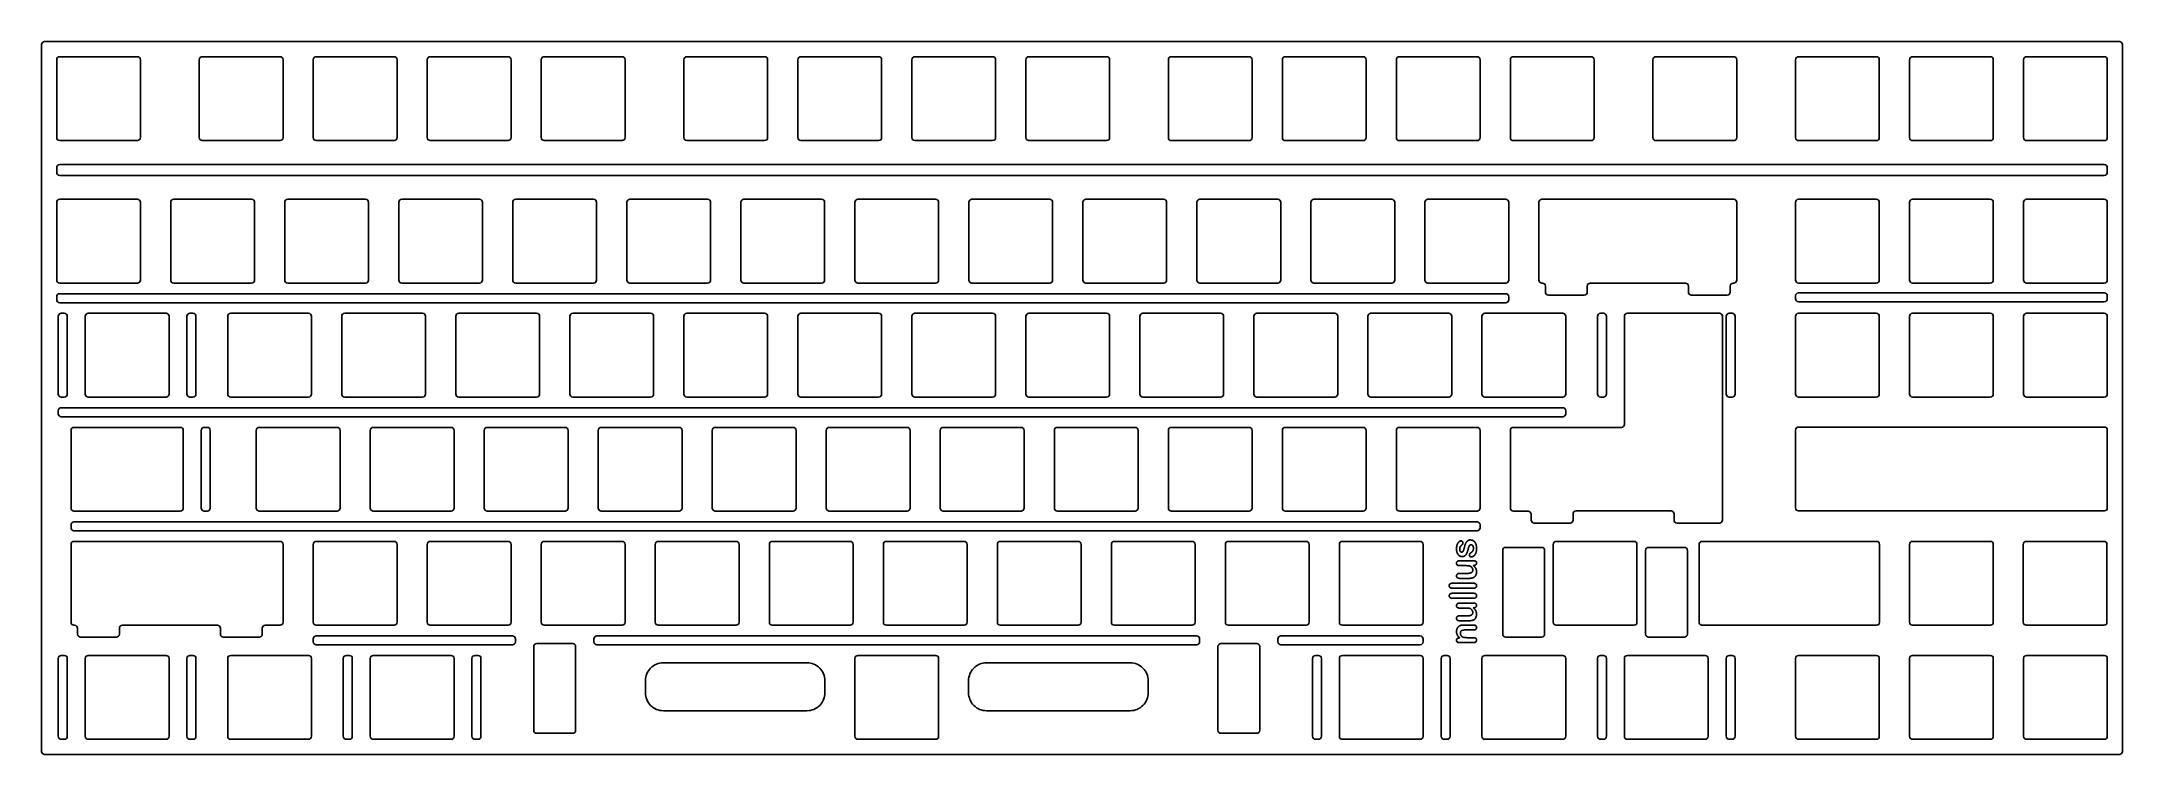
# Model space of a CAD drawing. Header units: millimetres. Extents: x 0 to 348, y -124 to -5.
import ezdxf

# ---------------------------------------------------------------- set-up
doc = ezdxf.new("R2010")
doc.units = ezdxf.units.MM
doc.layers.get('0').update_dxf_attribs({"linetype": 'CONTINUOUS'})

msp = doc.modelspace()

# ---------------------------------------------------------------- linework, layer by layer
for p, q in [((2.52, -7.79), (2.52, -20.79)), ((3.02, -7.29), (16.02, -7.29)), ((16.52, -7.79), (16.52, -20.79)), ((26.34, -7.79), (26.34, -20.79)), ((26.84, -7.29), (39.84, -7.29)), ((40.34, -7.79), (40.34, -20.79)), ((45.39, -7.79), (45.39, -20.79)), ((45.89, -7.29), (58.89, -7.29)), ((59.39, -7.79), (59.39, -20.79)), ((64.44, -7.79), (64.44, -20.79)), ((64.94, -7.29), (77.94, -7.29)), ((78.44, -7.79), (78.44, -20.79)), ((83.49, -7.79), (83.49, -20.79)), ((83.99, -7.29), (96.99, -7.29)), ((97.49, -7.79), (97.49, -20.79)), ((107.3, -7.79), (107.3, -20.79)), ((107.8, -7.29), (120.8, -7.29)), ((121.3, -7.79), (121.3, -20.79)), ((126.35, -7.79), (126.35, -20.79)), ((126.85, -7.29), (139.85, -7.29)), ((140.35, -7.79), (140.35, -20.79)), ((145.4, -7.79), (145.4, -20.79)), ((145.9, -7.29), (158.9, -7.29)), ((159.4, -7.79), (159.4, -20.79)), ((164.45, -7.79), (164.45, -20.79)), ((164.95, -7.29), (177.95, -7.29)), ((178.45, -7.79), (178.45, -20.79)), ((3.02, -21.29), (16.02, -21.29)), ((26.84, -21.29), (39.84, -21.29)), ((45.89, -21.29), (58.89, -21.29)), ((64.94, -21.29), (77.94, -21.29)), ((83.99, -21.29), (96.99, -21.29)), ((107.8, -21.29), (120.8, -21.29)), ((126.85, -21.29), (139.85, -21.29)), ((145.9, -21.29), (158.9, -21.29)), ((164.95, -21.29), (177.95, -21.29)), ((250.68, -31.1), (263.68, -31.1)), ((260.2, -31.1), (273.2, -31.1)), ((269.73, -31.1), (282.73, -31.1)), ((250.18, -31.6), (250.18, -44.6)), ((283.23, -31.6), (283.23, -44.6)), ((250.68, -45.1), (250.76, -45.1)), ((258.76, -45.1), (274.64, -45.1)), ((282.64, -45.1), (282.73, -45.1)), ((251.26, -45.6), (251.26, -46.6)), ((251.76, -47.1), (257.76, -47.1)), ((258.26, -45.6), (258.26, -46.6)), ((275.14, -45.6), (275.14, -46.6)), ((275.64, -47.1), (281.64, -47.1)), ((282.14, -45.6), (282.14, -46.6)), ((236.9, -91.48), (239.29, -91.48)), ((237.9, -92.3), (236.9, -92.3)), ((236.9, -93.59), (238.22, -93.59)), ((239.3, -92.25), (239.19, -92.25)), ((235.69, -95.24), (239.26, -95.24)), ((239.26, -96.07), (235.69, -96.07)), ((235.69, -96.92), (239.26, -96.92)), ((238.54, -94.42), (236.9, -94.42)), ((239.26, -97.74), (235.69, -97.74)), ((236.9, -98.56), (239.29, -98.56)), ((237.9, -99.38), (236.9, -99.38)), ((236.9, -100.68), (238.22, -100.68)), ((239.3, -99.34), (239.19, -99.34)), ((238.54, -101.5), (236.9, -101.5)), ((237.73, -102.22), (239.26, -102.22)), ((239.26, -103.04), (237.89, -103.04)), ((236.87, -104.38), (236.97, -104.38)), ((239.26, -105.15), (236.88, -105.15)), ((238.23, -104.33), (239.26, -104.33))]:
    msp.add_line(p, q)
for points in [[(347.66, -123.33), (347.66, -5.26, 0.414214), (347.16, -4.76), (0.5, -4.76, 0.414214), (0, -5.26), (0, -123.33, 0.414214), (0.5, -123.83), (347.16, -123.83, 0.414214)], [(188.26, -20.79, 0.414214), (188.76, -21.29), (201.76, -21.29, 0.414214), (202.26, -20.79), (202.26, -7.79, 0.414214), (201.76, -7.29), (188.76, -7.29, 0.414214), (188.26, -7.79)], [(207.81, -7.29), (220.81, -7.29, -0.414214), (221.31, -7.79), (221.31, -20.79, -0.414214), (220.81, -21.29), (207.81, -21.29, -0.414214), (207.31, -20.79), (207.31, -7.79, -0.414214)], [(226.36, -20.79, 0.414214), (226.86, -21.29), (239.86, -21.29, 0.414214), (240.36, -20.79), (240.36, -7.79, 0.414214), (239.86, -7.29), (226.86, -7.29, 0.414214), (226.36, -7.79)], [(259.41, -7.79, 0.414214), (258.91, -7.29), (245.91, -7.29, 0.414214), (245.41, -7.79), (245.41, -20.79, 0.414214), (245.91, -21.29), (258.91, -21.29, 0.414214), (259.41, -20.79)], [(269.73, -21.29), (282.73, -21.29, 0.414214), (283.23, -20.79), (283.23, -7.79, 0.414214), (282.73, -7.29), (269.73, -7.29, 0.414214), (269.23, -7.79), (269.23, -20.79, 0.414214)], [(293.04, -20.79, 0.414214), (293.54, -21.29), (306.54, -21.29, 0.414214), (307.04, -20.79), (307.04, -7.79, 0.414214), (306.54, -7.29), (293.54, -7.29, 0.414214), (293.04, -7.79)], [(326.09, -7.79), (326.09, -20.79, -0.414214), (325.59, -21.29), (312.59, -21.29, -0.414214), (312.09, -20.79), (312.09, -7.79, -0.414214), (312.59, -7.29), (325.59, -7.29, -0.414214)], [(345.14, -7.79, 0.414214), (344.64, -7.29), (331.64, -7.29, 0.414214), (331.14, -7.79), (331.14, -20.79, 0.414214), (331.64, -21.29), (344.64, -21.29, 0.414214), (345.14, -20.79)], [(3.02, -25.29), (344.64, -25.29, -0.414214), (345.14, -25.79), (345.14, -26.6, -0.414214), (344.64, -27.1), (3.02, -27.1, -0.414214), (2.52, -26.6), (2.52, -25.79, -0.414214)], [(3.02, -31.1, 0.414214), (2.52, -31.6), (2.52, -44.6, 0.414214), (3.02, -45.1), (16.02, -45.1, 0.414214), (16.52, -44.6), (16.52, -31.6, 0.414214), (16.02, -31.1)], [(22.07, -45.1), (35.08, -45.1, 0.414214), (35.58, -44.6), (35.58, -31.6, 0.414214), (35.08, -31.1), (22.07, -31.1, 0.414214), (21.58, -31.6), (21.58, -44.6, 0.414214)], [(54.13, -45.1, 0.414214), (54.62, -44.6), (54.62, -31.6, 0.414214), (54.13, -31.1), (41.12, -31.1, 0.414214), (40.62, -31.6), (40.62, -44.6, 0.414214), (41.12, -45.1)], [(73.67, -31.6, 0.414214), (73.17, -31.1), (60.17, -31.1, 0.414214), (59.68, -31.6), (59.68, -44.6, 0.414214), (60.17, -45.1), (73.17, -45.1, 0.414214), (73.67, -44.6)], [(92.72, -31.6), (92.72, -44.6, -0.414214), (92.22, -45.1), (79.22, -45.1, -0.414214), (78.72, -44.6), (78.72, -31.6, -0.414214), (79.22, -31.1), (92.22, -31.1, -0.414214)], [(111.78, -31.6, 0.414214), (111.28, -31.1), (98.28, -31.1, 0.414214), (97.78, -31.6), (97.78, -44.6, 0.414214), (98.28, -45.1), (111.28, -45.1, 0.414214), (111.78, -44.6)], [(117.33, -31.1), (130.32, -31.1, -0.414214), (130.82, -31.6), (130.82, -44.6, -0.414214), (130.32, -45.1), (117.33, -45.1, -0.414214), (116.83, -44.6), (116.83, -31.6, -0.414214)], [(149.88, -31.6), (149.88, -44.6, -0.414214), (149.38, -45.1), (136.38, -45.1, -0.414214), (135.88, -44.6), (135.88, -31.6, -0.414214), (136.38, -31.1), (149.38, -31.1, -0.414214)], [(154.93, -31.6), (154.93, -44.6, 0.414214), (155.43, -45.1), (168.43, -45.1, 0.414214), (168.93, -44.6), (168.93, -31.6, 0.414214), (168.43, -31.1), (155.43, -31.1, 0.414214)], [(187.97, -31.6), (187.97, -44.6, -0.412527), (187.48, -45.1), (174.48, -45.1, -0.414214), (173.98, -44.6), (173.98, -31.6, -0.414214), (174.48, -31.1), (187.47, -31.1, -0.414214)], [(193.03, -31.6), (193.03, -44.6, 0.414214), (193.53, -45.1), (206.53, -45.1, 0.414214), (207.03, -44.6), (207.03, -31.6, 0.414214), (206.53, -31.1), (193.53, -31.1, 0.414214)], [(226.08, -31.6), (226.08, -44.6, -0.414214), (225.58, -45.1), (212.57, -45.1, -0.414214), (212.07, -44.6), (212.07, -31.6, -0.414214), (212.57, -31.1), (225.58, -31.1, -0.414214)], [(244.63, -45.1, 0.414214), (245.13, -44.6), (245.13, -31.6, 0.414214), (244.63, -31.1), (231.62, -31.1, 0.414214), (231.12, -31.6), (231.12, -44.6, 0.414214), (231.62, -45.1)], [(293.04, -44.6, 0.414214), (293.54, -45.1), (306.54, -45.1, 0.414214), (307.04, -44.6), (307.04, -31.6, 0.414214), (306.54, -31.1), (293.54, -31.1, 0.414214), (293.04, -31.6)], [(312.09, -31.6), (312.09, -44.6, 0.414214), (312.59, -45.1), (325.59, -45.1, 0.414214), (326.09, -44.6), (326.09, -31.6, 0.414214), (325.59, -31.1), (312.59, -31.1, 0.414214)], [(345.14, -31.6), (345.14, -44.6, -0.414214), (344.64, -45.1), (331.64, -45.1, -0.414214), (331.14, -44.6), (331.14, -31.6, -0.414214), (331.64, -31.1), (344.64, -31.1, -0.414214)], [(245.13, -47.37), (245.13, -47.88, -0.414214), (244.63, -48.38), (3.02, -48.38, -0.414214), (2.52, -47.88), (2.52, -47.37, -0.414214), (3.02, -46.88), (244.63, -46.88, -0.414214)], [(293.04, -47.72), (293.04, -47.22, -0.414214), (293.54, -46.72), (344.64, -46.72, -0.414214), (345.14, -47.22), (345.14, -47.72, -0.414214), (344.64, -48.22), (293.54, -48.22, -0.414214)], [(4.29, -50.65), (4.29, -63.65, -0.414214), (3.79, -64.15), (3.29, -64.15, -0.414214), (2.79, -63.65), (2.79, -50.65, -0.414214), (3.29, -50.15), (3.79, -50.15, -0.414214)], [(7.79, -50.15, 0.414214), (7.29, -50.65), (7.29, -63.65, 0.414214), (7.79, -64.15), (20.79, -64.15, 0.414214), (21.29, -63.65), (21.29, -50.65, 0.414214), (20.79, -50.15)], [(24.79, -50.15, 0.414214), (24.29, -50.65), (24.29, -63.65, 0.414214), (24.79, -64.15), (25.29, -64.15, 0.414214), (25.79, -63.65), (25.79, -50.65, 0.414214), (25.29, -50.15)], [(31.1, -50.65), (31.1, -63.65, 0.414214), (31.6, -64.15), (44.6, -64.15, 0.414214), (45.1, -63.65), (45.1, -50.65, 0.414214), (44.6, -50.15), (31.6, -50.15, 0.414214)], [(63.65, -64.15, 0.414214), (64.15, -63.65), (64.15, -50.65, 0.414214), (63.65, -50.15), (50.65, -50.15, 0.414214), (50.15, -50.65), (50.15, -63.65, 0.414214), (50.65, -64.15)], [(69.2, -63.65, 0.414214), (69.7, -64.15), (82.7, -64.15, 0.414214), (83.2, -63.65), (83.2, -50.65, 0.414214), (82.7, -50.15), (69.7, -50.15, 0.414214), (69.2, -50.65)], [(88.25, -63.65, 0.414214), (88.75, -64.15), (101.75, -64.15, 0.414214), (102.25, -63.65), (102.25, -50.65, 0.414214), (101.75, -50.15), (88.75, -50.15, 0.414214), (88.25, -50.65)], [(107.8, -64.15), (120.8, -64.15, 0.414214), (121.3, -63.65), (121.3, -50.65, 0.414214), (120.8, -50.15), (107.8, -50.15, 0.414214), (107.3, -50.65), (107.3, -63.65, 0.414214)], [(126.85, -50.15), (139.85, -50.15, -0.414214), (140.35, -50.65), (140.35, -63.65, -0.414214), (139.85, -64.15), (126.85, -64.15, -0.414214), (126.35, -63.65), (126.35, -50.65, -0.414214)], [(158.9, -64.15, 0.414214), (159.4, -63.65), (159.4, -50.65, 0.414214), (158.9, -50.15), (145.9, -50.15, 0.414214), (145.4, -50.65), (145.4, -63.65, 0.414214), (145.9, -64.15)], [(177.95, -64.15, 0.414214), (178.45, -63.65), (178.45, -50.65, 0.414214), (177.95, -50.15), (164.95, -50.15, 0.414214), (164.45, -50.65), (164.45, -63.65, 0.414214), (164.95, -64.15)], [(183.5, -63.65, 0.414214), (184, -64.15), (197, -64.15, 0.414214), (197.5, -63.65), (197.5, -50.65, 0.414214), (197, -50.15), (184, -50.15, 0.414214), (183.5, -50.65)], [(216.05, -64.15, 0.414214), (216.55, -63.65), (216.55, -50.65, 0.414214), (216.05, -50.15), (203.05, -50.15, 0.414214), (202.55, -50.65), (202.55, -63.65, 0.414214), (203.05, -64.15)], [(222.1, -64.15), (235.1, -64.15, 0.414214), (235.6, -63.65), (235.6, -50.65, 0.414214), (235.1, -50.15), (222.1, -50.15, 0.414214), (221.6, -50.65), (221.6, -63.65, 0.414214)], [(240.65, -63.65, 0.414214), (241.15, -64.15), (254.15, -64.15, 0.414214), (254.65, -63.65), (254.65, -50.65, 0.414214), (254.15, -50.15), (241.15, -50.15, 0.414214), (240.65, -50.65)], [(272.76, -84.7, 0.414214), (273.26, -85.2), (280.34, -85.2, 0.414214), (280.84, -84.7), (280.85, -50.65, 0.414266), (280.35, -50.15), (264.96, -50.15, 0.414214), (264.46, -50.65), (264.46, -68.7, -0.414214), (263.96, -69.2), (245.91, -69.2, 0.414214), (245.41, -69.7), (245.41, -82.7, 0.414214), (245.91, -83.2), (248.38, -83.2, -0.414214), (248.88, -83.7), (248.88, -84.7, 0.414214), (249.38, -85.2), (255.38, -85.2, 0.414214), (255.88, -84.7), (255.88, -83.67, -0.414205), (256.38, -83.17), (272.26, -83.17, -0.414223), (272.76, -83.67)], [(260.46, -64.15), (260.96, -64.15, 0.414214), (261.46, -63.65), (261.46, -50.65, 0.414214), (260.96, -50.15), (260.46, -50.15, 0.414214), (259.96, -50.65), (259.96, -63.65, 0.414214)], [(281.96, -64.15), (282.46, -64.15, 0.414214), (282.96, -63.65), (282.96, -50.65, 0.414214), (282.46, -50.15), (281.96, -50.15, 0.414214), (281.46, -50.65), (281.46, -63.65, 0.414214)], [(307.04, -50.65), (307.04, -63.65, -0.414214), (306.54, -64.15), (293.54, -64.15, -0.414214), (293.04, -63.65), (293.04, -50.65, -0.414214), (293.54, -50.15), (306.54, -50.15, -0.414214)], [(312.09, -63.65, 0.414214), (312.59, -64.15), (325.59, -64.15, 0.414214), (326.09, -63.65), (326.09, -50.65, 0.414214), (325.59, -50.15), (312.59, -50.15, 0.414214), (312.09, -50.65)], [(331.14, -50.65), (331.14, -63.65, 0.414214), (331.64, -64.15), (344.64, -64.15, 0.414214), (345.14, -63.65), (345.14, -50.65, 0.414214), (344.64, -50.15), (331.64, -50.15, 0.414214)], [(254.65, -66.42), (254.65, -66.93, -0.414214), (254.15, -67.43), (3.29, -67.43, -0.414214), (2.79, -66.93), (2.79, -66.42, -0.414214), (3.29, -65.92), (254.15, -65.92, -0.414214)], [(23.17, -83.2, 0.414214), (23.67, -82.7), (23.67, -69.7, 0.414214), (23.17, -69.2), (5.41, -69.2, 0.414214), (4.91, -69.7), (4.91, -82.7, 0.414214), (5.41, -83.2)], [(26.67, -69.7), (26.67, -82.7, 0.414214), (27.17, -83.2), (27.67, -83.2, 0.414214), (28.17, -82.7), (28.17, -69.7, 0.414214), (27.67, -69.2), (27.17, -69.2, 0.414214)], [(36.36, -69.2), (49.36, -69.2, -0.414214), (49.86, -69.7), (49.86, -82.7, -0.414214), (49.36, -83.2), (36.36, -83.2, -0.414214), (35.86, -82.7), (35.86, -69.7, -0.414214)], [(68.91, -69.7, 0.414214), (68.41, -69.2), (55.41, -69.2, 0.414214), (54.91, -69.7), (54.91, -82.7, 0.414214), (55.41, -83.2), (68.41, -83.2, 0.414214), (68.91, -82.7)], [(73.96, -69.7), (73.96, -82.7, 0.414214), (74.46, -83.2), (87.46, -83.2, 0.414214), (87.96, -82.7), (87.96, -69.7, 0.414214), (87.46, -69.2), (74.46, -69.2, 0.414214)], [(93.51, -69.2), (106.51, -69.2, -0.414214), (107.01, -69.7), (107.01, -82.7, -0.414214), (106.51, -83.2), (93.51, -83.2, -0.414214), (93.01, -82.7), (93.01, -69.7, -0.414214)], [(112.06, -82.7, 0.414214), (112.56, -83.2), (125.56, -83.2, 0.414214), (126.06, -82.7), (126.06, -69.7, 0.414214), (125.56, -69.2), (112.56, -69.2, 0.414214), (112.06, -69.7)], [(145.11, -69.7, 0.414214), (144.61, -69.2), (131.61, -69.2, 0.414214), (131.11, -69.7), (131.11, -82.7, 0.414214), (131.61, -83.2), (144.61, -83.2, 0.414214), (145.11, -82.7)], [(150.66, -69.2), (163.66, -69.2, -0.414214), (164.16, -69.7), (164.16, -82.7, -0.414214), (163.66, -83.2), (150.66, -83.2, -0.414214), (150.16, -82.7), (150.16, -69.7, -0.414214)], [(183.21, -69.7, 0.414214), (182.71, -69.2), (169.71, -69.2, 0.414214), (169.21, -69.7), (169.21, -82.7, 0.414214), (169.71, -83.2), (182.71, -83.2, 0.414214), (183.21, -82.7)], [(188.76, -69.2, 0.414214), (188.26, -69.7), (188.26, -82.7, 0.414214), (188.76, -83.2), (201.76, -83.2, 0.414214), (202.26, -82.7), (202.26, -69.7, 0.414214), (201.76, -69.2)], [(207.81, -69.2), (220.81, -69.2, -0.414214), (221.31, -69.7), (221.31, -82.7, -0.414214), (220.81, -83.2), (207.81, -83.2, -0.414214), (207.31, -82.7), (207.31, -69.7, -0.414214)], [(226.86, -83.2), (239.86, -83.2, 0.414214), (240.36, -82.7), (240.36, -69.7, 0.414214), (239.86, -69.2), (226.86, -69.2, 0.414214), (226.36, -69.7), (226.36, -82.7, 0.414214)], [(293.54, -69.15), (344.64, -69.15, -0.414214), (345.14, -69.65), (345.14, -82.65, -0.414214), (344.64, -83.15), (293.54, -83.15, -0.414214), (293.04, -82.65), (293.04, -69.65, -0.414214)], [(240.36, -85.47), (240.36, -85.98, -0.414214), (239.86, -86.48), (5.41, -86.48, -0.414214), (4.91, -85.98), (4.91, -85.47, -0.414214), (5.41, -84.98), (239.86, -84.98, -0.414214)], [(40.34, -88.75), (40.34, -101.75, -0.414214), (39.84, -102.25), (37.37, -102.25, 0.414214), (36.87, -102.75), (36.87, -103.75, -0.414214), (36.37, -104.25), (30.37, -104.25, -0.414214), (29.87, -103.75), (29.87, -102.75, 0.414214), (29.37, -102.25), (13.5, -102.25, 0.414214), (13, -102.75), (13, -103.75, -0.414214), (12.5, -104.25), (6.5, -104.25, -0.414214), (6, -103.75), (6, -102.75, 0.414214), (5.5, -102.25), (5.41, -102.25, -0.414214), (4.91, -101.75), (4.91, -88.75, -0.414214), (5.41, -88.25), (39.84, -88.25, -0.414214)], [(59.39, -88.75, 0.414214), (58.89, -88.25), (45.89, -88.25, 0.414214), (45.39, -88.75), (45.39, -101.75, 0.414214), (45.89, -102.25), (58.89, -102.25, 0.414214), (59.39, -101.75)], [(78.44, -88.75, 0.414214), (77.94, -88.25), (64.94, -88.25, 0.414214), (64.44, -88.75), (64.44, -101.75, 0.414214), (64.94, -102.25), (77.94, -102.25, 0.414214), (78.44, -101.75)], [(83.99, -88.25, 0.414214), (83.49, -88.75), (83.49, -101.75, 0.414214), (83.99, -102.25), (96.99, -102.25, 0.414214), (97.49, -101.75), (97.49, -88.75, 0.414214), (96.99, -88.25)], [(103.04, -102.25), (116.04, -102.25, 0.414214), (116.54, -101.75), (116.54, -88.75, 0.414214), (116.04, -88.25), (103.04, -88.25, 0.414214), (102.54, -88.75), (102.54, -101.75, 0.414214)], [(122.09, -88.25, 0.414214), (121.59, -88.75), (121.59, -101.75, 0.414214), (122.09, -102.25), (135.09, -102.25, 0.414214), (135.59, -101.75), (135.59, -88.75, 0.414214), (135.09, -88.25)], [(141.14, -102.25), (154.14, -102.25, 0.414214), (154.64, -101.75), (154.64, -88.75, 0.414214), (154.14, -88.25), (141.14, -88.25, 0.414214), (140.64, -88.75), (140.64, -101.75, 0.414214)], [(173.19, -102.25, 0.414214), (173.69, -101.75), (173.69, -88.75, 0.414214), (173.19, -88.25), (160.19, -88.25, 0.414214), (159.69, -88.75), (159.69, -101.75, 0.414214), (160.19, -102.25)], [(192.74, -88.75), (192.74, -101.75, -0.414214), (192.24, -102.25), (179.24, -102.25, -0.414214), (178.74, -101.75), (178.74, -88.75, -0.414214), (179.24, -88.25), (192.24, -88.25, -0.414214)], [(198.29, -88.25, 0.414214), (197.79, -88.75), (197.79, -101.75, 0.414214), (198.29, -102.25), (211.29, -102.25, 0.414214), (211.79, -101.75), (211.79, -88.75, 0.414214), (211.29, -88.25)], [(217.34, -102.25), (230.34, -102.25, 0.414214), (230.84, -101.75), (230.84, -88.75, 0.414214), (230.34, -88.25), (217.34, -88.25, 0.414214), (216.84, -88.75), (216.84, -101.75, 0.414214)], [(244.62, -89.25, 0.414214), (244.12, -89.75), (244.12, -103.75, 0.414214), (244.62, -104.25), (250.62, -104.25, 0.414214), (251.12, -103.75), (251.12, -89.75, 0.414214), (250.62, -89.25)], [(266.56, -88.75, 0.414214), (266.06, -88.25), (253.06, -88.25, 0.414214), (252.56, -88.75), (252.56, -101.75, 0.414214), (253.06, -102.25), (266.06, -102.25, 0.414214), (266.56, -101.75)], [(268.49, -89.25, 0.414214), (267.99, -89.75), (267.99, -103.75, 0.414214), (268.49, -104.25), (274.49, -104.25, 0.414214), (274.99, -103.75), (274.99, -89.75, 0.414214), (274.49, -89.25)], [(277.46, -88.25, 0.331633), (276.97, -88.6), (276.97, -101.58, 0.52001), (277.44, -102.25), (306.59, -102.25, 0.414214), (307.09, -101.75), (307.09, -88.75, 0.414214), (306.59, -88.25)], [(326.09, -88.75), (326.09, -101.75, -0.414214), (325.59, -102.25), (312.59, -102.25, -0.414214), (312.09, -101.75), (312.09, -88.75, -0.414214), (312.59, -88.25), (325.59, -88.25, -0.414214)], [(331.09, -88.75), (331.09, -101.75, 0.414214), (331.59, -102.25), (344.59, -102.25, 0.414214), (345.09, -101.75), (345.09, -88.75, 0.414214), (344.59, -88.25), (331.59, -88.25, 0.414214)], [(45.89, -104.03), (78.67, -104.03, -0.414214), (79.17, -104.53), (79.17, -105.03, -0.414214), (78.67, -105.53), (45.89, -105.53, -0.414214), (45.39, -105.03), (45.39, -104.53, -0.414214)], [(193.48, -104.53), (193.48, -105.03, -0.414214), (192.97, -105.53), (92.78, -105.53, -0.414214), (92.28, -105.03), (92.28, -104.53, -0.414214), (92.78, -104.03), (192.97, -104.03, -0.414214)], [(230.34, -105.53), (207.07, -105.53, -0.414214), (206.57, -105.03), (206.57, -104.53, -0.414214), (207.07, -104.03), (230.34, -104.03, -0.414214), (230.84, -104.53), (230.84, -105.03, -0.414214)], [(4.29, -107.8), (4.29, -120.8, -0.414214), (3.79, -121.3), (3.29, -121.3, -0.414214), (2.79, -120.8), (2.79, -107.8, -0.414214), (3.29, -107.3), (3.79, -107.3, -0.414214)], [(7.29, -107.8), (7.29, -120.8, 0.414214), (7.79, -121.3), (20.79, -121.3, 0.414214), (21.29, -120.8), (21.29, -107.8, 0.414214), (20.79, -107.3), (7.79, -107.3, 0.414214)], [(24.29, -107.8), (24.29, -120.8, 0.414214), (24.79, -121.3), (25.29, -121.3, 0.414214), (25.79, -120.8), (25.79, -107.8, 0.414214), (25.29, -107.3), (24.79, -107.3, 0.414214)], [(31.6, -107.3), (44.6, -107.3, -0.414214), (45.1, -107.8), (45.1, -120.8, -0.414214), (44.6, -121.3), (31.6, -121.3, -0.414214), (31.1, -120.8), (31.1, -107.8, -0.414214)], [(51.41, -121.3, 0.414214), (51.91, -120.8), (51.91, -107.8, 0.414214), (51.41, -107.3), (50.91, -107.3, 0.414214), (50.41, -107.8), (50.41, -120.8, 0.414214), (50.91, -121.3)], [(54.91, -120.8, 0.414214), (55.41, -121.3), (68.41, -121.3, 0.414214), (68.91, -120.8), (68.91, -107.8, 0.414214), (68.41, -107.3), (55.41, -107.3, 0.414214), (54.91, -107.8)], [(72.41, -107.3, 0.414214), (71.91, -107.8), (71.91, -120.8, 0.414214), (72.41, -121.3), (72.91, -121.3, 0.414214), (73.41, -120.8), (73.41, -107.8, 0.414214), (72.91, -107.3)], [(82.72, -105.3), (88.73, -105.3, -0.414214), (89.23, -105.8), (89.23, -119.8, -0.414214), (88.73, -120.3), (82.72, -120.3, -0.414214), (82.22, -119.8), (82.22, -105.8, -0.414214)], [(136.38, -121.3), (149.38, -121.3, 0.414214), (149.88, -120.8), (149.88, -107.8, 0.414214), (149.38, -107.3), (136.38, -107.3, 0.414214), (135.88, -107.8), (135.88, -120.8, 0.414214)], [(203.53, -105.8, 0.414214), (203.03, -105.3), (197.03, -105.3, 0.414214), (196.53, -105.8), (196.53, -119.8, 0.414214), (197.03, -120.3), (203.03, -120.3, 0.414214), (203.53, -119.8)], [(212.84, -107.3), (213.34, -107.3, -0.414214), (213.84, -107.8), (213.84, -120.8, -0.414214), (213.34, -121.3), (212.84, -121.3, -0.414214), (212.34, -120.8), (212.34, -107.8, -0.414214)], [(217.34, -107.3, 0.414214), (216.84, -107.8), (216.84, -120.8, 0.414214), (217.34, -121.3), (230.34, -121.3, 0.414214), (230.84, -120.8), (230.84, -107.8, 0.414214), (230.34, -107.3)], [(233.84, -120.8, 0.414214), (234.34, -121.3), (234.84, -121.3, 0.414214), (235.34, -120.8), (235.34, -107.8, 0.414214), (234.84, -107.3), (234.34, -107.3, 0.414214), (233.84, -107.8)], [(254.65, -107.8), (254.65, -120.8, -0.414214), (254.15, -121.3), (241.15, -121.3, -0.414214), (240.65, -120.8), (240.65, -107.8, -0.414214), (241.15, -107.3), (254.15, -107.3, -0.414214)], [(260.96, -121.3, 0.414214), (261.46, -120.8), (261.46, -107.8, 0.414214), (260.96, -107.3), (260.46, -107.3, 0.414214), (259.96, -107.8), (259.96, -120.8, 0.414214), (260.46, -121.3)], [(264.96, -107.3, 0.414214), (264.46, -107.8), (264.46, -120.8, 0.414214), (264.96, -121.3), (277.96, -121.3, 0.414214), (278.46, -120.8), (278.46, -107.8, 0.414214), (277.96, -107.3)], [(282.46, -121.3, 0.414214), (282.96, -120.8), (282.96, -107.8, 0.414214), (282.46, -107.3), (281.96, -107.3, 0.414214), (281.46, -107.8), (281.46, -120.8, 0.414214), (281.96, -121.3)], [(307.04, -107.8, 0.414214), (306.54, -107.3), (293.54, -107.3, 0.414214), (293.04, -107.8), (293.04, -120.8, 0.414214), (293.54, -121.3), (306.54, -121.3, 0.414214), (307.04, -120.8)], [(325.59, -121.3, 0.414214), (326.09, -120.8), (326.09, -107.8, 0.414214), (325.59, -107.3), (312.59, -107.3, 0.414214), (312.09, -107.8), (312.09, -120.8, 0.414214), (312.59, -121.3)], [(344.64, -121.3, 0.414214), (345.14, -120.8), (345.14, -107.8, 0.414214), (344.64, -107.3), (331.64, -107.3, 0.414214), (331.14, -107.8), (331.14, -120.8, 0.414214), (331.64, -121.3)], [(130.88, -111.53), (130.88, -113.53, -0.414214), (127.88, -116.53), (103.88, -116.53, -0.414214), (100.88, -113.53), (100.88, -111.53, -0.414214), (103.88, -108.53), (127.88, -108.53, -0.414214)], [(184.88, -111.53), (184.88, -113.53, -0.414214), (181.88, -116.53), (157.88, -116.53, -0.414214), (154.88, -113.53), (154.88, -111.53, -0.414214), (157.88, -108.53), (181.88, -108.53, -0.414214)]]:
    msp.add_lwpolyline(points, format="xyb", close=True)
for centre, start, end in [((3.02, -7.79), 90, 180), ((16.02, -7.79), 0, 90), ((26.84, -7.79), 90, 180), ((39.84, -7.79), 0, 90), ((45.89, -7.79), 90, 180), ((58.89, -7.79), 0, 90), ((58.89, -7.79), 0, 90), ((58.89, -7.79), 0, 90), ((64.94, -7.79), 90, 180), ((77.94, -7.79), 0, 90), ((83.99, -7.79), 90, 180), ((96.99, -7.79), 0, 90), ((96.99, -7.79), 0, 90), ((96.99, -7.79), 0, 90), ((107.8, -7.79), 90, 180), ((120.8, -7.79), 0, 90), ((126.85, -7.79), 90, 180), ((139.85, -7.79), 0, 90), ((145.9, -7.79), 90, 180), ((158.9, -7.79), 0, 90), ((164.95, -7.79), 90, 180), ((177.95, -7.79), 0, 90), ((3.02, -20.79), 180, 270), ((16.02, -20.79), -90, 0), ((26.84, -20.79), 180, 270), ((39.84, -20.79), -90, 0), ((45.89, -20.79), 180, 270), ((45.89, -20.79), 180, 270), ((45.89, -20.79), 180, 270), ((58.89, -20.79), -90, 0), ((64.94, -20.79), 180, 270), ((77.94, -20.79), -90, 0), ((83.99, -20.79), 180, 270), ((96.99, -20.79), -90, 0), ((107.8, -20.79), 180, 270), ((120.8, -20.79), -90, 0), ((126.85, -20.79), 180, 270), ((139.85, -20.79), -90, 0), ((145.9, -20.79), 180, 270), ((158.9, -20.79), -90, 0), ((164.95, -20.79), 180, 270), ((177.95, -20.79), -90, 0), ((250.68, -31.6), 90, 180), ((282.73, -31.6), 0, 90), ((250.68, -44.6), 180, 270), ((250.76, -45.6), 0, 89.9999), ((258.76, -45.6), 90, 180), ((274.64, -45.6), 0, 90), ((282.64, -45.6), 90, 180), ((282.73, -44.6), -90, 0), ((251.76, -46.6), 180, 270), ((257.76, -46.6), -90, 0), ((275.64, -46.6), 180, 270), ((281.64, -46.6), -90, 0)]:
    msp.add_arc(centre, 0.5, start, end)
for points in [[(236.41, -89.51), (236.41, -89.19), (236.48, -88.94)], [(236.54, -90.21), (236.41, -89.92), (236.41, -89.51)], [(236.48, -88.94), (236.54, -88.68), (236.66, -88.51)], [(236.89, -90.65), (236.67, -90.5), (236.54, -90.21)], [(236.66, -88.51), (236.77, -88.34), (236.9, -88.25)], [(236.9, -88.25), (237.04, -88.17), (237.17, -88.17)], [(237.01, -89.17), (236.94, -89.3), (236.94, -89.51)], [(236.94, -89.51), (236.94, -89.74), (237.03, -89.89)], [(237.2, -88.95), (237.08, -89.04), (237.01, -89.17)], [(237.03, -89.89), (237.13, -90.03), (237.27, -90.03)], [(237.17, -88.17), (237.31, -88.17), (237.4, -88.26)], [(237.42, -88.75), (237.35, -88.84), (237.2, -88.95)], [(237.27, -90.03), (237.4, -90.03), (237.48, -89.93)], [(237.4, -88.26), (237.49, -88.36), (237.49, -88.53)], [(237.49, -88.53), (237.49, -88.66), (237.42, -88.75)], [(237.48, -89.93), (237.56, -89.82), (237.62, -89.63)], [(237.62, -89.63), (237.67, -89.45), (237.75, -89.13)], [(237.75, -89.13), (237.84, -88.74), (237.97, -88.5)], [(238.14, -90.21), (238.02, -90.47), (237.83, -90.63)], [(237.97, -88.5), (238.1, -88.26), (238.28, -88.13)], [(238.36, -89.51), (238.25, -89.94), (238.14, -90.21)], [(238.28, -88.13), (238.46, -88.01), (238.68, -88.01)], [(238.55, -88.97), (238.45, -89.14), (238.36, -89.51)], [(238.86, -88.81), (238.65, -88.81), (238.55, -88.97)], [(238.55, -90.49), (238.55, -90.36), (238.61, -90.29)], [(238.61, -90.29), (238.67, -90.22), (238.79, -90.16)], [(238.68, -88.01), (239.02, -88.01), (239.27, -88.17)], [(238.79, -90.16), (239.01, -90.03), (239.12, -89.85)], [(239.12, -88.97), (239.01, -88.81), (238.86, -88.81)], [(239.23, -89.37), (239.23, -89.13), (239.12, -88.97)], [(239.12, -89.85), (239.23, -89.68), (239.23, -89.37)], [(239.27, -88.17), (239.51, -88.34), (239.64, -88.66)], [(239.63, -90.21), (239.49, -90.53), (239.29, -90.68)], [(239.76, -89.45), (239.76, -89.9), (239.63, -90.21)], [(239.64, -88.66), (239.76, -88.99), (239.76, -89.45)], [(236.41, -91.89), (236.41, -91.7), (236.53, -91.59)], [(236.53, -92.19), (236.41, -92.07), (236.41, -91.89)], [(236.41, -94.01), (236.41, -93.82), (236.53, -93.71)], [(236.53, -91.59), (236.66, -91.48), (236.9, -91.48)], [(236.9, -92.3), (236.66, -92.3), (236.53, -92.19)], [(236.53, -93.71), (236.66, -93.59), (236.9, -93.59)], [(237.36, -90.79), (237.11, -90.79), (236.89, -90.65)], [(237.83, -90.63), (237.64, -90.79), (237.36, -90.79)], [(238.67, -92.37), (238.5, -92.3), (237.9, -92.3)], [(238.22, -93.59), (238.51, -93.59), (238.7, -93.54)], [(238.64, -90.73), (238.55, -90.64), (238.55, -90.49)], [(238.88, -90.83), (238.74, -90.83), (238.64, -90.73)], [(238.99, -92.64), (238.87, -92.45), (238.67, -92.37)], [(238.7, -93.54), (238.9, -93.5), (239.01, -93.37)], [(239.29, -90.68), (239.08, -90.83), (238.88, -90.83)], [(239.12, -93.03), (239.12, -92.82), (238.99, -92.64)], [(239.01, -93.37), (239.12, -93.25), (239.12, -93.03)], [(239.19, -92.25), (239.38, -92.4), (239.5, -92.56)], [(239.29, -91.48), (239.53, -91.48), (239.64, -91.59)], [(239.64, -92.14), (239.52, -92.25), (239.3, -92.25)], [(239.5, -92.56), (239.63, -92.73), (239.69, -92.92)], [(239.75, -93.36), (239.75, -93.66), (239.63, -93.9)], [(239.64, -91.59), (239.76, -91.69), (239.76, -91.86)], [(239.76, -91.86), (239.76, -92.03), (239.64, -92.14)], [(239.69, -92.92), (239.75, -93.11), (239.75, -93.36)], [(235.19, -95.66), (235.19, -95.47), (235.31, -95.36)], [(235.31, -95.96), (235.19, -95.85), (235.19, -95.66)], [(235.19, -97.33), (235.19, -97.15), (235.31, -97.03)], [(235.31, -97.63), (235.19, -97.52), (235.19, -97.33)], [(235.31, -95.36), (235.44, -95.24), (235.69, -95.24)], [(235.69, -96.07), (235.44, -96.07), (235.31, -95.96)], [(235.31, -97.03), (235.44, -96.92), (235.69, -96.92)], [(236.53, -94.3), (236.41, -94.19), (236.41, -94.01)], [(236.9, -94.42), (236.66, -94.42), (236.53, -94.3)], [(239.29, -94.26), (239.03, -94.42), (238.54, -94.42)], [(239.26, -95.24), (239.51, -95.24), (239.64, -95.36)], [(239.63, -95.95), (239.5, -96.07), (239.26, -96.07)], [(239.26, -96.92), (239.51, -96.92), (239.64, -97.03)], [(239.63, -93.9), (239.51, -94.13), (239.29, -94.26)], [(239.76, -95.66), (239.76, -95.84), (239.63, -95.95)], [(239.76, -97.33), (239.76, -97.52), (239.63, -97.63)], [(239.64, -95.36), (239.76, -95.48), (239.76, -95.66)], [(239.64, -97.03), (239.76, -97.15), (239.76, -97.33)], [(235.69, -97.74), (235.44, -97.74), (235.31, -97.63)], [(236.41, -98.97), (236.41, -98.79), (236.53, -98.67)], [(236.53, -99.27), (236.41, -99.15), (236.41, -98.97)], [(236.41, -101.09), (236.41, -100.91), (236.53, -100.79)], [(236.53, -98.67), (236.66, -98.56), (236.9, -98.56)], [(236.9, -99.38), (236.66, -99.38), (236.53, -99.27)], [(236.53, -100.79), (236.66, -100.68), (236.9, -100.68)], [(238.67, -99.45), (238.5, -99.38), (237.9, -99.38)], [(238.22, -100.68), (238.51, -100.68), (238.7, -100.63)], [(238.99, -99.72), (238.87, -99.54), (238.67, -99.45)], [(238.7, -100.63), (238.9, -100.58), (239.01, -100.45)], [(239.12, -100.11), (239.12, -99.91), (238.99, -99.72)], [(239.01, -100.45), (239.12, -100.33), (239.12, -100.11)], [(239.19, -99.34), (239.38, -99.48), (239.5, -99.65)], [(239.63, -97.63), (239.5, -97.74), (239.26, -97.74)], [(239.29, -98.56), (239.53, -98.56), (239.64, -98.67)], [(239.64, -99.23), (239.52, -99.34), (239.3, -99.34)], [(239.5, -99.65), (239.63, -99.81), (239.69, -100)], [(239.75, -100.44), (239.75, -100.74), (239.63, -100.98)], [(239.64, -98.67), (239.76, -98.78), (239.76, -98.95)], [(239.76, -98.95), (239.76, -99.12), (239.64, -99.23)], [(239.69, -100), (239.75, -100.2), (239.75, -100.44)], [(236.53, -101.39), (236.41, -101.28), (236.41, -101.09)], [(236.41, -103.31), (236.41, -102.98), (236.55, -102.73)], [(236.55, -103.9), (236.41, -103.65), (236.41, -103.31)], [(236.9, -101.5), (236.66, -101.5), (236.53, -101.39)], [(236.55, -102.73), (236.69, -102.47), (236.95, -102.34)], [(236.97, -104.38), (236.68, -104.16), (236.55, -103.9)], [(236.95, -102.34), (237.1, -102.26), (237.28, -102.24)], [(237.26, -103.15), (237.05, -103.26), (237.05, -103.6)], [(237.05, -103.6), (237.05, -103.82), (237.18, -104)], [(237.18, -104), (237.31, -104.18), (237.54, -104.27)], [(237.89, -103.04), (237.48, -103.04), (237.26, -103.15)], [(237.28, -102.24), (237.46, -102.22), (237.73, -102.22)], [(237.54, -104.27), (237.72, -104.33), (238.23, -104.33)], [(239.29, -101.35), (239.03, -101.5), (238.54, -101.5)], [(239.26, -102.22), (239.51, -102.22), (239.63, -102.33)], [(239.63, -102.92), (239.5, -103.04), (239.26, -103.04)], [(239.63, -100.98), (239.51, -101.22), (239.29, -101.35)], [(239.63, -102.33), (239.76, -102.44), (239.76, -102.62)], [(239.76, -102.62), (239.76, -102.81), (239.63, -102.92)], [(236.41, -104.77), (236.41, -104.66), (236.46, -104.57)], [(236.53, -105.05), (236.41, -104.95), (236.41, -104.77)], [(236.46, -104.57), (236.51, -104.48), (236.62, -104.43)], [(236.88, -105.15), (236.64, -105.15), (236.53, -105.05)], [(236.62, -104.43), (236.72, -104.38), (236.87, -104.38)], [(239.26, -104.33), (239.51, -104.33), (239.64, -104.44)], [(239.63, -105.04), (239.5, -105.15), (239.26, -105.15)], [(239.76, -104.74), (239.76, -104.92), (239.63, -105.04)], [(239.64, -104.44), (239.76, -104.56), (239.76, -104.74)]]:
    msp.add_open_spline(points, degree=2)

doc.saveas('drawing.dxf')
